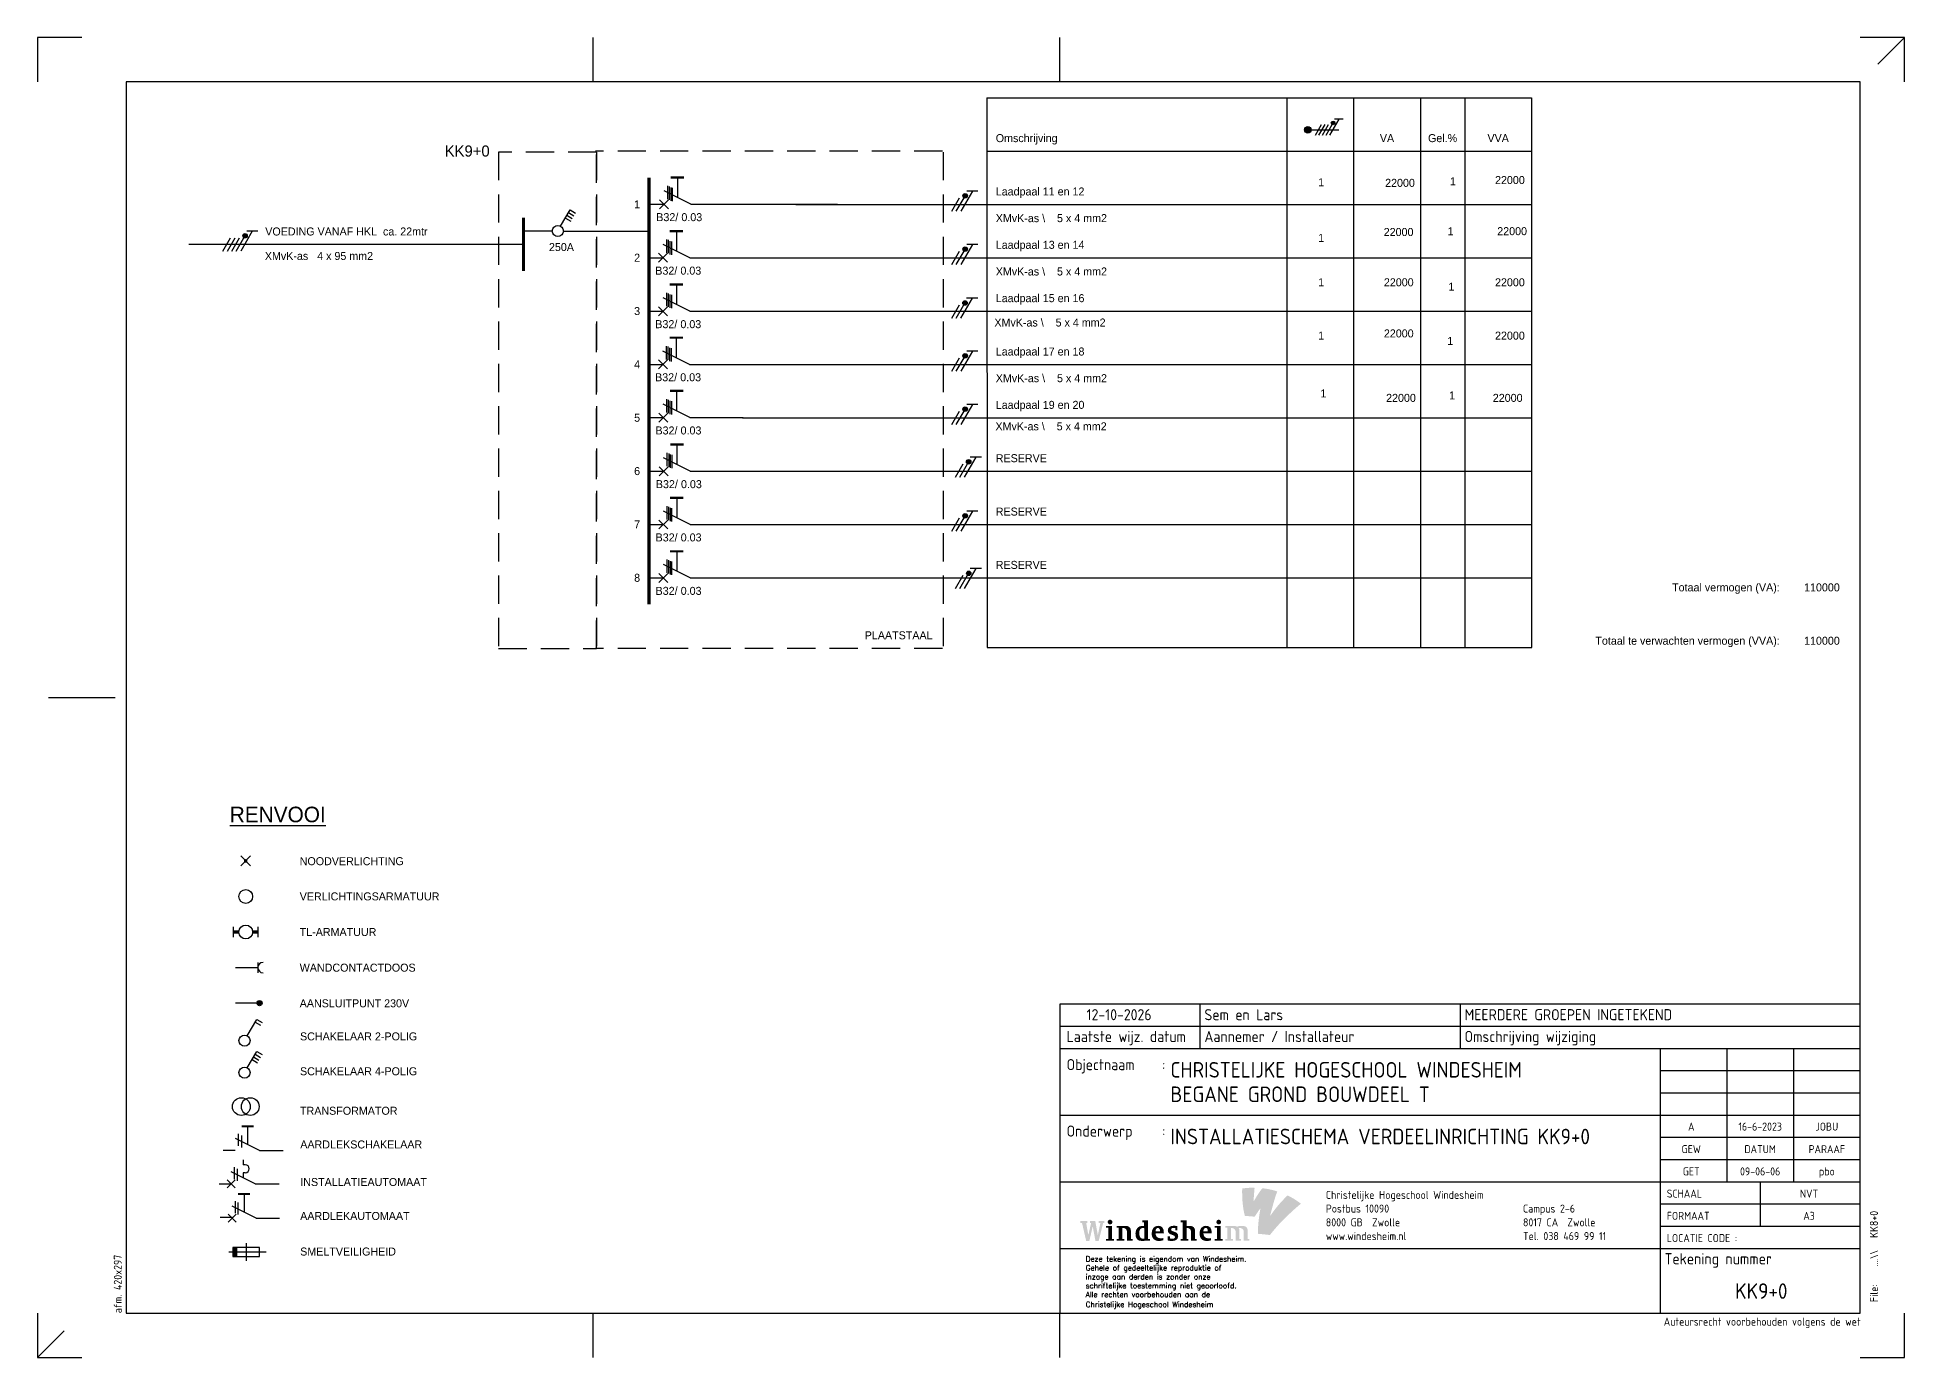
# Model space of a CAD drawing. Header units: millimetres. Extents: x 0 to 420, y 0 to 297.
import ezdxf
from ezdxf.enums import TextEntityAlignment as Align

# ---------------------------------------------------------------- set-up
doc = ezdxf.new("R2010")
doc.units = ezdxf.units.MM
doc.linetypes.add('HIDDEN', pattern=[9.525, 6.35, -3.175])
doc.layers.get('0').update_dxf_attribs({"linetype": 'CONTINUOUS'})
for name, color, linetype in [('00att018', 1, 'CONTINUOUS'), ('00att025', 2, 'CONTINUOUS'), ('00att035', 3, 'CONTINUOUS'), ('00att050', 4, 'CONTINUOUS'), ('00kad018', 1, 'CONTINUOUS'), ('00kad025', 2, 'CONTINUOUS'), ('00kad070', 5, 'CONTINUOUS'), ('BL$2----_KADER', 7, 'CONTINUOUS'), ('BL$4----_LOGO', 7, 'CONTINUOUS'), ('BL$4----_STEMPEL', 7, 'CONTINUOUS'), ('EL$1----', 3, 'CONTINUOUS'), ('EL$1----__KK0+5', 3, 'CONTINUOUS'), ('EL$1----_HKL', 3, 'CONTINUOUS'), ('EL$1----_KK2+3', 3, 'CONTINUOUS'), ('EL$1----_LK3+0', 3, 'CONTINUOUS'), ('LAAG_1', 160, 'CONTINUOUS')]:
    doc.layers.add(name, color=color, linetype=linetype)
doc.styles.add('BURO-018', font='BUROFONT', dxfattribs={"height": 1.8})
doc.styles.add('BURO-035', font='BUROFONT.shx', dxfattribs={"height": 3.5})
doc.styles.add('EDU', font='ROMANS.SHX', dxfattribs={"height": 2.5})
doc.styles.add('ISO', font='isocp.shx')

# ---------------------------------------------------------------- blocks, each defined once
blk = doc.blocks.new('a3-windesheim-hor')
at = {"layer": '00kad018', "color": 1}
for p, q in [((0, 297), (0, 287)), ((10, 297), (0, 297)), ((125, 287), (125, 297)), ((230, 287), (230, 297)), ((420, 297), (410, 297)), ((420, 297), (414, 291)), ((420, 287), (420, 297)), ((2.5, 148.5), (17.5, 148.5)), ((0, 10), (0, 0)), ((125, 0), (125, 10)), ((230, 0), (230, 10)), ((420, 0), (420, 10)), ((0, 0), (6, 6)), ((0, 0), (10, 0)), ((410, 0), (420, 0))]:
    blk.add_line(p, q, dxfattribs=at)
at = {"layer": '00kad070', "color": 5}
for p, q in [((20, 287), (20, 10)), ((410, 287), (20, 287)), ((410, 10), (410, 287)), ((20, 10), (410, 10))]:
    blk.add_line(p, q, dxfattribs=at)
at = {"layer": '00att018', "color": 1, "style": 'ISO'}
blk.add_text('afm. 420x297', height=1.8, rotation=90, dxfattribs=at).set_placement((19, 10))
blk.add_text('Auteursrecht voorbehouden volgens de wet', height=1.8, dxfattribs=at).set_placement((410.08, 7.2), align=Align.RIGHT)
blk = doc.blocks.new('AI9-BLK4')
at = {"layer": 'LAAG_1'}
h = blk.add_hatch(color=40, dxfattribs=at)
edge = h.paths.add_edge_path()
edge.add_spline(control_points=[(7.13, 7.18), (4.76, 4.71), (2.6, 2.64), (-0.67, -2.09), (0, 0.48), (1.33, 5.88), (2.58, 8.98), (0.66, 9.66), (-2.22, 10.26), (-4.13, 10.42), (-5.47, 8.84), (-7.52, 5.49), (-8.07, 4.43), (-8, 6.89), (-7.74, 9.27), (-7.64, 10.61), (-9.57, 10.7), (-11, 10.61), (-13.21, 10.31), (-13.29, 6), (-13.05, 2.03), (-12.01, -2), (-10.76, -2.09), (-7.6, -2.36), (-7.6, -2.36), (-7.12, -1.66), (-6.13, -0.03), (-4.98, 1.41), (-5.44, -0.9), (-5.87, -4.06), (-6.06, -7.16), (-6.12, -8.14), (-6.15, -9.12), (-6.16, -10.06), (-4.67, -10.18), (-0.96, -10.58), (-0.72, -10.61), (-0.72, -10.61), (-0.71, -10.6), (-0.71, -10.6), (-0.7, -10.59), (-0.7, -10.58), (-0.69, -10.58), (0.69, -8.77), (2.26, -6.96), (3.63, -5.5), (4.7, -4.37), (5.74, -3.33), (6.72, -2.37), (9.27, 0.11), (11.5, 2.08), (13.21, 3.49), (11.03, 5.13), (9.48, 6.13), (7.13, 7.18)], knot_values=[0, 0, 0, 0, 1, 1, 1, 2, 2, 2, 3, 3, 3, 4, 4, 4, 5, 5, 5, 6, 6, 6, 7, 7, 7, 8, 8, 8, 9, 9, 9, 10, 10, 10, 11, 11, 11, 12, 12, 12, 13, 13, 13, 14, 14, 14, 15, 15, 15, 16, 16, 16, 17, 17, 17, 18, 18, 18, 18], degree=3, periodic=0)
h = blk.add_hatch(color=154, dxfattribs=at)
edge = h.paths.add_edge_path()
edge.add_spline(control_points=[(-0.71, -10.6), (-0.71, -10.6), (-0.71, -10.6), (-0.71, -10.6), (-0.74, -10.63), (-0.72, -10.62), (-0.71, -10.6)], knot_values=[0, 0, 0, 0, 1, 1, 1, 2, 2, 2, 2], degree=3, periodic=0)
h = blk.add_hatch(color=154, dxfattribs=at)
edge = h.paths.add_edge_path()
edge.add_spline(control_points=[(-0.71, -10.6), (-0.71, -10.6), (-0.7, -10.6), (-0.7, -10.6), (-0.67, -10.57), (-0.69, -10.59), (-0.71, -10.6)], knot_values=[0, 0, 0, 0, 1, 1, 1, 2, 2, 2, 2], degree=3, periodic=0)
blk = doc.blocks.new('AI9-BLK3')
at = {"layer": 'LAAG_1'}
h = blk.add_hatch(color=154, dxfattribs=at)
edge = h.paths.add_edge_path()
edge.add_spline(control_points=[(-27.78, 3.24), (-27.78, 3.24), (-29.75, -4.72), (-29.75, -4.72), (-29.75, -4.72), (-31.22, -4.72), (-31.22, -4.72), (-31.22, -4.72), (-32.46, 1.79), (-32.46, 1.79), (-32.46, 1.79), (-33.95, -4.72), (-33.95, -4.72), (-33.95, -4.72), (-35.41, -4.72), (-35.41, -4.72), (-35.41, -4.72), (-37.24, 3.24), (-37.24, 3.24), (-37.24, 3.24), (-38.03, 3.24), (-38.03, 3.24), (-38.03, 3.24), (-38.03, 4.16), (-38.03, 4.16), (-38.03, 4.16), (-34.81, 4.16), (-34.81, 4.16), (-34.81, 4.16), (-34.81, 3.24), (-34.81, 3.24), (-34.81, 3.24), (-35.38, 3.24), (-35.38, 3.24), (-35.38, 3.24), (-34.43, -2.11), (-34.43, -2.11), (-34.43, -2.11), (-33.18, 3.26), (-33.18, 3.26), (-33.18, 3.26), (-33.73, 3.26), (-33.73, 3.26), (-33.73, 3.26), (-33.73, 4.16), (-33.73, 4.16), (-33.73, 4.16), (-31.32, 4.16), (-31.32, 4.16), (-31.32, 4.16), (-30.15, -2.11), (-30.15, -2.11), (-30.15, -2.11), (-29.03, 3.24), (-29.03, 3.24), (-29.03, 3.24), (-29.84, 3.24), (-29.84, 3.24), (-29.84, 3.24), (-29.84, 4.16), (-29.84, 4.16), (-29.84, 4.16), (-27.18, 4.16), (-27.18, 4.16), (-27.18, 4.16), (-27.18, 3.24), (-27.18, 3.24), (-27.18, 3.24), (-27.78, 3.24), (-27.78, 3.24)], knot_values=[0, 0, 0, 0, 1, 1, 1, 2, 2, 2, 3, 3, 3, 4, 4, 4, 5, 5, 5, 6, 6, 6, 7, 7, 7, 8, 8, 8, 9, 9, 9, 10, 10, 10, 11, 11, 11, 12, 12, 12, 13, 13, 13, 14, 14, 14, 15, 15, 15, 16, 16, 16, 17, 17, 17, 18, 18, 18, 19, 19, 19, 20, 20, 20, 21, 21, 21, 22, 22, 22, 23, 23, 23, 23], degree=3, periodic=0)
h = blk.add_hatch(color=154, dxfattribs=at)
edge = h.paths.add_edge_path()
edge.add_spline(control_points=[(-26.42, -4.7), (-26.42, -4.7), (-26.42, -3.87), (-26.42, -3.87), (-26.42, -3.87), (-25.47, -3.87), (-25.47, -3.87), (-25.47, -3.87), (-25.47, 1.17), (-25.47, 1.17), (-25.47, 1.17), (-26.42, 1.17), (-26.42, 1.17), (-26.42, 1.17), (-26.42, 1.99), (-26.42, 1.99), (-26.42, 1.99), (-23.75, 1.99), (-23.75, 1.99), (-23.75, 1.99), (-23.75, -3.87), (-23.75, -3.87), (-23.75, -3.87), (-22.88, -3.87), (-22.88, -3.87), (-22.88, -3.87), (-22.88, -4.7), (-22.88, -4.7), (-22.88, -4.7), (-26.42, -4.7), (-26.42, -4.7)], knot_values=[0, 0, 0, 0, 1, 1, 1, 2, 2, 2, 3, 3, 3, 4, 4, 4, 5, 5, 5, 6, 6, 6, 7, 7, 7, 8, 8, 8, 9, 9, 9, 10, 10, 10, 10], degree=3, periodic=0)
edge = h.paths.add_edge_path()
edge.add_spline(control_points=[(-24.66, 2.67), (-25.25, 2.67), (-25.71, 3.15), (-25.71, 3.74), (-25.71, 4.33), (-25.25, 4.79), (-24.66, 4.79), (-24.07, 4.79), (-23.58, 4.33), (-23.58, 3.74), (-23.58, 3.15), (-24.07, 2.67), (-24.66, 2.67)], knot_values=[0, 0, 0, 0, 1, 1, 1, 2, 2, 2, 3, 3, 3, 4, 4, 4, 4], degree=3, periodic=0)
h = blk.add_hatch(color=154, dxfattribs=at)
edge = h.paths.add_edge_path()
edge.add_spline(control_points=[(-17.02, -4.7), (-17.02, -4.7), (-17.02, -0.94), (-17.02, -0.94), (-17.02, -0.3), (-17.19, 0.21), (-17.5, 0.52), (-17.87, 0.9), (-18.34, 1.07), (-18.89, 1.07), (-18.95, 1.07), (-19.03, 1.07), (-19.09, 1.06), (-19.09, 1.06), (-19.09, -3.87), (-19.09, -3.87), (-19.09, -3.87), (-18.24, -3.87), (-18.24, -3.87), (-18.24, -3.87), (-18.24, -4.7), (-18.24, -4.7), (-18.24, -4.7), (-21.72, -4.7), (-21.72, -4.7), (-21.72, -4.7), (-21.72, -3.87), (-21.72, -3.87), (-21.72, -3.87), (-20.8, -3.87), (-20.8, -3.87), (-20.8, -3.87), (-20.8, 1.17), (-20.8, 1.17), (-20.8, 1.17), (-21.72, 1.17), (-21.72, 1.17), (-21.72, 1.17), (-21.72, 1.99), (-21.72, 1.99), (-21.72, 1.99), (-19.44, 1.99), (-19.44, 1.99), (-19.15, 1.99), (-18.89, 2.03), (-18.56, 2.03), (-16.96, 2.03), (-16.32, 1.86), (-15.88, 1.41), (-15.46, 1), (-15.3, 0.57), (-15.3, -0.15), (-15.3, -0.15), (-15.3, -3.87), (-15.3, -3.87), (-15.3, -3.87), (-14.5, -3.87), (-14.5, -3.87), (-14.5, -3.87), (-14.5, -4.7), (-14.5, -4.7), (-14.5, -4.7), (-17.02, -4.7), (-17.02, -4.7)], knot_values=[0, 0, 0, 0, 1, 1, 1, 2, 2, 2, 3, 3, 3, 4, 4, 4, 5, 5, 5, 6, 6, 6, 7, 7, 7, 8, 8, 8, 9, 9, 9, 10, 10, 10, 11, 11, 11, 12, 12, 12, 13, 13, 13, 14, 14, 14, 15, 15, 15, 16, 16, 16, 17, 17, 17, 18, 18, 18, 19, 19, 19, 20, 20, 20, 21, 21, 21, 21], degree=3, periodic=0)
h = blk.add_hatch(color=154, dxfattribs=at)
edge = h.paths.add_edge_path(flags=16)
edge.add_spline(control_points=[(-6.76, -4.7), (-6.76, -4.7), (-6.76, -3.87), (-6.76, -3.87), (-6.76, -3.87), (-7.62, -3.87), (-7.62, -3.87), (-7.62, -3.87), (-7.62, 4.46), (-7.62, 4.46), (-7.62, 4.46), (-10.2, 4.46), (-10.2, 4.46), (-10.2, 4.46), (-10.2, 3.64), (-10.2, 3.64), (-10.2, 3.64), (-9.32, 3.64), (-9.32, 3.64), (-9.32, 3.64), (-9.32, 1.95), (-9.32, 1.95), (-9.59, 2), (-9.79, 2.04), (-10.19, 2.04), (-11.95, 2.04), (-13.23, 0.68), (-13.23, -1.45), (-13.23, -3.83), (-12.29, -4.77), (-10.28, -4.77), (-9.86, -4.77), (-9.32, -4.7), (-9.12, -4.7), (-9.12, -4.7), (-6.76, -4.7), (-6.76, -4.7)], knot_values=[0, 0, 0, 0, 1, 1, 1, 2, 2, 2, 3, 3, 3, 4, 4, 4, 5, 5, 5, 6, 6, 6, 7, 7, 7, 8, 8, 8, 9, 9, 9, 10, 10, 10, 11, 11, 11, 12, 12, 12, 12], degree=3, periodic=0)
edge = h.paths.add_edge_path()
edge.add_spline(control_points=[(-9.28, -3.73), (-9.49, -3.76), (-9.62, -3.78), (-9.79, -3.78), (-10.77, -3.78), (-11.52, -3.12), (-11.52, -1.21), (-11.52, 0.4), (-10.88, 1.06), (-10, 1.06), (-9.71, 1.06), (-9.48, 1.02), (-9.28, 0.97), (-9.28, 0.97), (-9.28, -3.73), (-9.28, -3.73)], knot_values=[0, 0, 0, 0, 1, 1, 1, 2, 2, 2, 3, 3, 3, 4, 4, 4, 5, 5, 5, 5], degree=3, periodic=0)
h = blk.add_hatch(color=154, dxfattribs=at)
edge = h.paths.add_edge_path(flags=16)
edge.add_spline(control_points=[(-0.43, -1.4), (-0.43, 1.03), (-1.16, 2.05), (-3.05, 2.05), (-4.8, 2.05), (-5.93, 0.7), (-5.93, -1.35), (-5.93, -3.59), (-4.75, -4.76), (-2.66, -4.76), (-1.92, -4.76), (-1.25, -4.65), (-0.71, -4.43), (-0.71, -4.43), (-0.71, -3.47), (-0.71, -3.47), (-1.15, -3.57), (-1.59, -3.59), (-2.01, -3.59), (-3.43, -3.59), (-4.18, -2.54), (-4.18, -1.4), (-4.18, -1.4), (-0.43, -1.4), (-0.43, -1.4)], knot_values=[0, 0, 0, 0, 1, 1, 1, 2, 2, 2, 3, 3, 3, 4, 4, 4, 5, 5, 5, 6, 6, 6, 7, 7, 7, 8, 8, 8, 8], degree=3, periodic=0)
edge = h.paths.add_edge_path()
edge.add_spline(control_points=[(-2.19, -0.48), (-2.19, -0.48), (-4.21, -0.48), (-4.21, -0.48), (-4.21, 0.48), (-3.76, 1.08), (-3.17, 1.08), (-2.58, 1.08), (-2.19, 0.63), (-2.19, -0.48)], knot_values=[0, 0, 0, 0, 1, 1, 1, 2, 2, 2, 3, 3, 3, 3], degree=3, periodic=0)
h = blk.add_hatch(color=154, dxfattribs=at)
edge = h.paths.add_edge_path()
edge.add_spline(control_points=[(3.18, -4.79), (2.42, -4.79), (1.53, -4.63), (1.31, -4.55), (1.31, -4.55), (1.31, -2.67), (1.31, -2.67), (1.31, -2.67), (2.34, -2.67), (2.34, -2.67), (2.34, -2.67), (2.34, -3.62), (2.34, -3.62), (2.58, -3.7), (2.94, -3.79), (3.32, -3.79), (4.14, -3.79), (4.53, -3.52), (4.53, -3.03), (4.53, -2.53), (4.09, -2.3), (3.53, -2.1), (3.53, -2.1), (2.71, -1.81), (2.71, -1.81), (1.84, -1.5), (1.32, -0.99), (1.32, 0.08), (1.32, 1.19), (2.31, 2.08), (3.93, 2.08), (4.57, 2.08), (5.29, 2), (5.66, 1.88), (5.66, 1.88), (5.66, 0.04), (5.66, 0.04), (5.66, 0.04), (4.69, 0.04), (4.69, 0.04), (4.69, 0.04), (4.69, 1), (4.69, 1), (4.43, 1.07), (4.17, 1.11), (3.89, 1.11), (3.16, 1.11), (2.8, 0.83), (2.8, 0.37), (2.8, -0.04), (3.05, -0.24), (3.64, -0.43), (3.64, -0.43), (4.44, -0.7), (4.44, -0.7), (5.37, -1.01), (6, -1.57), (6, -2.6), (6, -4), (4.84, -4.79), (3.18, -4.79)], knot_values=[0, 0, 0, 0, 1, 1, 1, 2, 2, 2, 3, 3, 3, 4, 4, 4, 5, 5, 5, 6, 6, 6, 7, 7, 7, 8, 8, 8, 9, 9, 9, 10, 10, 10, 11, 11, 11, 12, 12, 12, 13, 13, 13, 14, 14, 14, 15, 15, 15, 16, 16, 16, 17, 17, 17, 18, 18, 18, 19, 19, 19, 20, 20, 20, 20], degree=3, periodic=0)
h = blk.add_hatch(color=154, dxfattribs=at)
edge = h.paths.add_edge_path()
edge.add_spline(control_points=[(11.81, -4.7), (11.81, -4.7), (11.81, -1.02), (11.81, -1.02), (11.81, -0.32), (11.67, 0.19), (11.34, 0.52), (10.95, 0.91), (10.48, 1.07), (9.97, 1.07), (9.88, 1.07), (9.79, 1.06), (9.75, 1.06), (9.75, 1.06), (9.75, -3.87), (9.75, -3.87), (9.75, -3.87), (10.59, -3.87), (10.59, -3.87), (10.59, -3.87), (10.59, -4.7), (10.59, -4.7), (10.59, -4.7), (7.11, -4.7), (7.11, -4.7), (7.11, -4.7), (7.11, -3.87), (7.11, -3.87), (7.11, -3.87), (8.03, -3.87), (8.03, -3.87), (8.03, -3.87), (8.03, 3.64), (8.03, 3.64), (8.03, 3.64), (7.16, 3.64), (7.16, 3.64), (7.16, 3.64), (7.16, 4.46), (7.16, 4.46), (7.16, 4.46), (9.75, 4.46), (9.75, 4.46), (9.75, 4.46), (9.75, 1.99), (9.75, 1.99), (9.93, 2), (10.23, 2.03), (10.54, 2.03), (11.88, 2.03), (12.52, 1.84), (12.96, 1.4), (13.39, 0.97), (13.53, 0.51), (13.53, -0.15), (13.53, -0.15), (13.53, -3.87), (13.53, -3.87), (13.53, -3.87), (14.34, -3.87), (14.34, -3.87), (14.34, -3.87), (14.34, -4.7), (14.34, -4.7), (14.34, -4.7), (11.81, -4.7), (11.81, -4.7)], knot_values=[0, 0, 0, 0, 1, 1, 1, 2, 2, 2, 3, 3, 3, 4, 4, 4, 5, 5, 5, 6, 6, 6, 7, 7, 7, 8, 8, 8, 9, 9, 9, 10, 10, 10, 11, 11, 11, 12, 12, 12, 13, 13, 13, 14, 14, 14, 15, 15, 15, 16, 16, 16, 17, 17, 17, 18, 18, 18, 19, 19, 19, 20, 20, 20, 21, 21, 21, 22, 22, 22, 22], degree=3, periodic=0)
h = blk.add_hatch(color=154, dxfattribs=at)
edge = h.paths.add_edge_path(flags=16)
edge.add_spline(control_points=[(21.09, -1.4), (21.09, 1.03), (20.36, 2.05), (18.47, 2.05), (16.72, 2.05), (15.6, 0.7), (15.6, -1.35), (15.6, -3.59), (16.77, -4.76), (18.87, -4.76), (19.6, -4.76), (20.27, -4.65), (20.81, -4.43), (20.81, -4.43), (20.81, -3.47), (20.81, -3.47), (20.37, -3.57), (19.93, -3.59), (19.52, -3.59), (18.09, -3.59), (17.35, -2.54), (17.35, -1.4), (17.35, -1.4), (21.09, -1.4), (21.09, -1.4)], knot_values=[0, 0, 0, 0, 1, 1, 1, 2, 2, 2, 3, 3, 3, 4, 4, 4, 5, 5, 5, 6, 6, 6, 7, 7, 7, 8, 8, 8, 8], degree=3, periodic=0)
edge = h.paths.add_edge_path()
edge.add_spline(control_points=[(19.33, -0.48), (19.33, -0.48), (17.31, -0.48), (17.31, -0.48), (17.31, 0.48), (17.76, 1.08), (18.35, 1.08), (18.94, 1.08), (19.33, 0.63), (19.33, -0.48)], knot_values=[0, 0, 0, 0, 1, 1, 1, 2, 2, 2, 3, 3, 3, 3], degree=3, periodic=0)
h = blk.add_hatch(color=154, dxfattribs=at)
edge = h.paths.add_edge_path()
edge.add_spline(control_points=[(22.47, -4.7), (22.47, -4.7), (22.47, -3.87), (22.47, -3.87), (22.47, -3.87), (23.42, -3.87), (23.42, -3.87), (23.42, -3.87), (23.42, 1.17), (23.42, 1.17), (23.42, 1.17), (22.47, 1.17), (22.47, 1.17), (22.47, 1.17), (22.47, 1.99), (22.47, 1.99), (22.47, 1.99), (25.13, 1.99), (25.13, 1.99), (25.13, 1.99), (25.13, -3.87), (25.13, -3.87), (25.13, -3.87), (26, -3.87), (26, -3.87), (26, -3.87), (26, -4.7), (26, -4.7), (26, -4.7), (22.47, -4.7), (22.47, -4.7)], knot_values=[0, 0, 0, 0, 1, 1, 1, 2, 2, 2, 3, 3, 3, 4, 4, 4, 5, 5, 5, 6, 6, 6, 7, 7, 7, 8, 8, 8, 9, 9, 9, 10, 10, 10, 10], degree=3, periodic=0)
edge = h.paths.add_edge_path()
edge.add_spline(control_points=[(24.23, 2.67), (23.64, 2.67), (23.18, 3.15), (23.18, 3.74), (23.18, 4.33), (23.64, 4.79), (24.23, 4.79), (24.82, 4.79), (25.31, 4.33), (25.31, 3.74), (25.31, 3.15), (24.82, 2.67), (24.23, 2.67)], knot_values=[0, 0, 0, 0, 1, 1, 1, 2, 2, 2, 3, 3, 3, 4, 4, 4, 4], degree=3, periodic=0)
h = blk.add_hatch(color=154, dxfattribs=at)
edge = h.paths.add_edge_path()
edge.add_spline(control_points=[(35.52, -4.7), (35.52, -4.7), (35.52, -0.89), (35.52, -0.89), (35.52, -0.3), (35.34, 0.21), (35.04, 0.52), (34.66, 0.9), (34.24, 1.07), (33.55, 1.07), (33.41, 1.07), (33.28, 1.05), (33.17, 1.03), (33.4, 0.83), (33.52, 0.35), (33.52, -0.07), (33.52, -0.07), (33.52, -3.87), (33.52, -3.87), (33.52, -3.87), (34.3, -3.87), (34.3, -3.87), (34.3, -3.87), (34.3, -4.7), (34.3, -4.7), (34.3, -4.7), (31.82, -4.7), (31.82, -4.7), (31.82, -4.7), (31.82, -0.89), (31.82, -0.89), (31.82, -0.18), (31.64, 0.24), (31.34, 0.53), (30.95, 0.92), (30.5, 1.07), (30.01, 1.07), (29.96, 1.07), (29.9, 1.06), (29.8, 1.06), (29.8, 1.06), (29.8, -3.87), (29.8, -3.87), (29.8, -3.87), (30.64, -3.87), (30.64, -3.87), (30.64, -3.87), (30.64, -4.7), (30.64, -4.7), (30.64, -4.7), (27.17, -4.7), (27.17, -4.7), (27.17, -4.7), (27.17, -3.87), (27.17, -3.87), (27.17, -3.87), (28.09, -3.87), (28.09, -3.87), (28.09, -3.87), (28.09, 1.17), (28.09, 1.17), (28.09, 1.17), (27.17, 1.17), (27.17, 1.17), (27.17, 1.17), (27.17, 1.99), (27.17, 1.99), (27.17, 1.99), (29.58, 1.99), (29.58, 1.99), (29.86, 1.99), (30.2, 2.03), (30.42, 2.03), (31.35, 2.03), (31.94, 1.93), (32.49, 1.67), (32.96, 1.86), (33.67, 2.01), (34.45, 2.01), (35.63, 2.01), (36.25, 1.82), (36.67, 1.4), (37.08, 0.99), (37.23, 0.53), (37.23, -0.08), (37.23, -0.08), (37.23, -3.87), (37.23, -3.87), (37.23, -3.87), (38.03, -3.87), (38.03, -3.87), (38.03, -3.87), (38.03, -4.7), (38.03, -4.7), (38.03, -4.7), (35.52, -4.7), (35.52, -4.7)], knot_values=[0, 0, 0, 0, 1, 1, 1, 2, 2, 2, 3, 3, 3, 4, 4, 4, 5, 5, 5, 6, 6, 6, 7, 7, 7, 8, 8, 8, 9, 9, 9, 10, 10, 10, 11, 11, 11, 12, 12, 12, 13, 13, 13, 14, 14, 14, 15, 15, 15, 16, 16, 16, 17, 17, 17, 18, 18, 18, 19, 19, 19, 20, 20, 20, 21, 21, 21, 22, 22, 22, 23, 23, 23, 24, 24, 24, 25, 25, 25, 26, 26, 26, 27, 27, 27, 28, 28, 28, 29, 29, 29, 30, 30, 30, 31, 31, 31, 32, 32, 32, 32], degree=3, periodic=0)
blk = doc.blocks.new('AI9-BLK2')
at = {"layer": 'LAAG_1', "color": 7}
for name, p in [('AI9-BLK4', (36.4, 1.35)), ('AI9-BLK3', (-11.59, -7.17))]:
    blk.add_blockref(name, p, dxfattribs=at)
blk = doc.blocks.new('CHW_ONDERHOEK')
at = {"layer": '00kad025', "color": 2}
for p, q in [((-190, 79.5), (-190, 69.5)), ((-10, 79.5), (-190, 79.5)), ((-158.5, 79.5), (-158.5, 69.5)), ((-100, 79.5), (-100, 69.5)), ((-10, 74.5), (-190, 74.5)), ((-40, 69.5), (-40, 39.5)), ((-25, 69.5), (-25, 39.5)), ((-10, 64.5), (-55, 64.5)), ((-10, 59.5), (-55, 59.5)), ((-10, 54.5), (-55, 54.5)), ((-10, 49.5), (-55, 49.5)), ((-32.5, 39.5), (-32.5, 34.5)), ((-32.5, 34.5), (-32.5, 29.5))]:
    blk.add_line(p, q, dxfattribs=at)
at = {"layer": '00kad070', "color": 5}
for p, q in [((-10, 69.5), (-190, 69.5)), ((-190, 69.5), (-190, 10)), ((-55, 69.5), (-55, 10)), ((-55, 54.5), (-190, 54.5)), ((-10, 44.5), (-55, 44.5)), ((-10, 39.5), (-190, 39.5)), ((-10, 34.5), (-55, 34.5)), ((-10, 29.5), (-55, 29.5)), ((-55, 24.5), (-190, 24.5)), ((-10, 24.5), (-55, 24.5))]:
    blk.add_line(p, q, dxfattribs=at)
at = {"layer": 'LAAG_1', "color": 7, "xscale": 0.5, "yscale": 0.5, "zscale": 0.5}
blk.add_blockref('AI9-BLK2', (-160.6, 32.22), dxfattribs=at)
at = {"layer": '00att018', "color": 1, "style": 'ISO'}
for s, p in [('GEW', (-48, 46)), ('DATUM', (-32.5, 46)), ('PARAAF', (-17.5, 46)), ('GET', (-48, 41))]:
    blk.add_text(s, height=1.8, dxfattribs=at).set_placement(p, align=Align.CENTER)
for s, p in [('SCHAAL', (-53.5, 36)), ('FORMAAT', (-53.5, 31))]:
    blk.add_text(s, height=1.8, dxfattribs=at).set_placement(p)
at = {"layer": '00att018', "color": 1, "linetype": 'Continuous', "style": 'EDU'}
for s, p in [('Deze tekening is eigendom van Windesheim.', (-184.2, 21.6)), ('Gehele of gedeeltelijke reproduktie of', (-184.2, 19.6)), ('inzage aan derden is zonder onze', (-184.2, 17.6)), ('schriftelijke toestemming niet geoorloofd.', (-184.2, 15.6)), ('Alle rechten voorbehouden aan de', (-184.2, 13.6)), ('Christelijke Hogeschool Windesheim', (-184.2, 11.38))]:
    blk.add_text(s, height=1.2, dxfattribs=at).set_placement(p)
at = {"layer": '00att018', "color": 1, "style": 'ISO', "width": 0.9}
blk.add_text('....\\\\', height=1.8, rotation=90, dxfattribs=at).set_placement((-6, 20.5))
at = {"layer": '00att018', "color": 1, "style": 'ISO'}
blk.add_text('File:', height=1.8, rotation=90, dxfattribs=at).set_placement((-6, 12.5))
for tag, p in [('WZ_CODED', (-48, 66.07)), ('WZ_DATUMD', (-32.5, 66.07)), ('WZ_WZGOEDD', (-17.5, 66.07)), ('WZ_CODEC', (-48, 61.07)), ('WZ_DATUMC', (-32.5, 61.07)), ('WZ_WZGOEDC', (-17.5, 61.07)), ('WZ_CODEB', (-48, 56.07)), ('WZ_DATUMB', (-32.5, 56.07)), ('WZ_WZGOEDB', (-17.5, 56.07)), ('WZ_CODEA', (-48, 51.07)), ('WZ_DATUMA', (-32.5, 51.07)), ('WZ_WZGOEDA', (-17.5, 51.07)), ('TKDATCREAT', (-32.5, 41)), ('TKINIT', (-17.5, 41)), ('TKSCHAAL', (-21.5, 36)), ('TKFORMAAT', (-21.5, 31))]:
    blk.add_attdef(tag, text='', height=1.8, dxfattribs=at).set_placement(p, align=Align.CENTER)
blk.add_attdef('DWGNAME', (-6, 26.93), '', height=1.8, rotation=90, dxfattribs=at)
at = {"layer": '00att025', "color": 2, "style": 'ISO'}
for s, p in [('Objectnaam', (-188.5, 64.67)), ('Onderwerp', (-188.5, 49.72)), ('Tekening nummer', (-54, 21))]:
    blk.add_text(s, height=2.5, dxfattribs=at).set_placement(p)
at = {"layer": '00att025', "style": 'ISO'}
for p in [(-167.02, 64.67), (-167.02, 49.78)]:
    blk.add_text(':', height=2.5, dxfattribs=at).set_placement(p)
at = {"layer": '00att025', "color": 1, "style": 'ISO'}
blk.add_text('LOCATIE CODE :', height=1.8, dxfattribs=at).set_placement((-53.5, 26))
at = {"layer": '00att025', "color": 2, "style": 'ISO'}
for tag, p in [('WZ_DATUM', (-184, 75.9)), ('WZ_AANNEMER_INSTALATEUR', (-157.5, 75.9)), ('WZ_OMSCHR', (-99, 75.9))]:
    blk.add_attdef(tag, p, '', height=2.5, dxfattribs=at)
at = {"layer": '00att025', "color": 3, "style": 'ISO'}
blk.add_attdef('TKVRIJ2', text='', height=2.5, dxfattribs=at).set_placement((-24, 25.62), align=Align.CENTER)
at = {"layer": '00att035', "color": 3, "style": 'ISO'}
for s, p in [('Laatste wijz. datum', (-188.5, 71)), ('Aannemer / Installateur', (-157.5, 71)), ('Omschrijving wijziging', (-99, 71))]:
    blk.add_text(s, height=2.5, dxfattribs=at).set_placement(p)
for tag, p in [('PROMSCHR', (-165.14, 63)), ('TK1OMSCHR', (-165.14, 57.5)), ('TK2OMSCHR', (-165.14, 48)), ('TKVRIJ1', (-165.14, 42.5))]:
    blk.add_attdef(tag, p, '', height=3.5, dxfattribs=at)
at = {"layer": '00att050', "color": 4, "style": 'ISO'}
blk.add_attdef('TKFASE', text='', height=5, dxfattribs=at).set_placement((-14.5, 82), align=Align.RIGHT)
blk.add_attdef('TKTEKNR', text='', height=3.5, dxfattribs=at).set_placement((-32.25, 13.23), align=Align.CENTER)
at = {"layer": 'BL$4----_LOGO', "color": 1, "style": 'ISO'}
for s, p in [('Christelijke Hogeschool Windesheim', (-130.19, 35.71)), ('Postbus 10090', (-130.19, 32.63)), ('Campus 2-6', (-85.85, 32.63)), ('8000 GB  Zwolle', (-130.19, 29.54)), ('8017 CA  Zwolle', (-85.85, 29.54)), ('www.windesheim.nl', (-130.19, 26.45)), ('Tel. 038 469 99 11', (-85.85, 26.45))]:
    blk.add_text(s, height=1.8, dxfattribs=at).set_placement(p)
blk = doc.blocks.new('RENV_DION')
at = {"layer": 'EL$1----', "linetype": 'Continuous'}
for p, q in [((485.12, 256.64), (487.32, 254.44)), ((487.32, 256.64), (485.12, 254.44)), ((483.5, 238.37), (483.5, 240.7)), ((488.94, 240.7), (488.94, 238.37)), ((483.89, 231.54), (488.94, 231.54)), ((488.94, 232.7), (488.94, 230.37)), ((489.33, 223.54), (483.89, 223.54)), ((486.57, 208.98), (488.69, 212.65)), ((487.64, 210.83), (488.85, 210.13)), ((487.99, 211.43), (489.2, 210.73)), ((488.34, 212.04), (489.55, 211.34)), ((488.69, 212.65), (489.9, 211.95)), ((484.62, 191.43), (484.62, 194.13)), ((485.3, 193.8), (485.3, 191.1)), ((486.65, 195.82), (486.65, 191.77)), ((489.35, 190.42), (483.95, 193.12)), ((488.36, 182.91), (482.96, 185.61)), ((483.63, 186.63), (483.63, 183.93)), ((484.31, 186.29), (484.31, 183.59)), ((485.66, 188.31), (485.66, 187.19)), ((486.11, 187.19), (485.66, 187.19)), ((486.11, 185.39), (485.66, 185.39)), ((485.66, 185.39), (485.66, 184.26)), ((480.26, 182.91), (482.96, 182.91)), ((482.06, 183.81), (483.86, 182.01)), ((483.86, 183.81), (482.06, 182.01)), ((488.36, 182.91), (493.76, 182.91)), ((488.54, 175.18), (483.14, 177.88)), ((485.84, 180.58), (485.84, 176.53)), ((484.04, 176.08), (482.24, 174.28)), ((482.24, 176.08), (484.04, 174.28)), ((489.31, 168.57), (483.31, 168.57)), ((483.31, 168.57), (483.31, 166.57)), ((486.31, 169.57), (486.31, 165.57)), ((489.31, 166.57), (489.31, 168.57)), ((482.39, 167.57), (490.81, 167.57)), ((483.31, 166.57), (489.31, 166.57))]:
    blk.add_line(p, q, dxfattribs=at)
at = {"layer": 'EL$1----', "color": 3, "linetype": 'Continuous'}
for p, q in [((486.57, 216.18), (488.69, 219.85)), ((488.34, 219.25), (489.55, 218.55)), ((488.69, 219.85), (489.9, 219.15))]:
    blk.add_line(p, q, dxfattribs=at)
at = {"layer": 'EL$1----'}
for p, q in [((483.86, 190.42), (481.16, 190.42)), ((489.35, 190.42), (494.66, 190.42)), ((483.9, 176.31), (483.9, 179.01)), ((484.49, 175.97), (484.49, 178.67)), ((483.14, 175.29), (480.44, 175.29)), ((488.54, 175.18), (493.85, 175.18))]:
    blk.add_line(p, q, dxfattribs=at)
at = {"layer": 'EL$1----', "linetype": 'Continuous'}
for points, const_width in [([(486.41, 255.54, 1), (486.02, 255.54, 1)], 0.389), ([(489.33, 223.83, 1), (489.33, 223.24, 1)], 0.583)]:
    blk.add_lwpolyline(points, format="xyb", close=True, dxfattribs=dict(at, const_width=const_width))
for points, const_width in [([(484.66, 239.54), (483.5, 239.54)], 0.778), ([(487.77, 239.54), (488.94, 239.54)], 0.778), ([(485.3, 195.82), (488, 195.82)], 0.45), ([(484.49, 180.58), (487.19, 180.58)], 0.45)]:
    blk.add_lwpolyline(points, dxfattribs=dict(at, const_width=const_width))
for centre, radius in [((486.22, 247.54), 1.56), ((486.22, 239.54), 1.56), ((489.33, 223.54), 0.583), ((485.95, 207.9), 1.25), ((485.24, 200.27), 2), ((487.24, 200.27), 2)]:
    blk.add_circle(centre, radius, dxfattribs=at)
at = {"layer": 'EL$1----', "color": 3, "linetype": 'Continuous'}
blk.add_circle((485.95, 215.1), 1.25, dxfattribs=at)
at = {"layer": 'EL$1----', "linetype": 'Continuous'}
for centre, radius, start, end in [((490.11, 231.54), 1.17, 90, 270), ((486.11, 186.29), 0.9, 270, 90)]:
    blk.add_arc(centre, radius, start, end, dxfattribs=at)
blk.add_solid([(483.31, 168.57), (484.31, 168.57), (483.31, 166.57), (484.31, 166.57)], dxfattribs=at)
at = {"layer": 'EL$1----', "color": 3, "style": 'BURO-035'}
blk.add_text('%%URENVOOI', height=3.5, dxfattribs=at).set_placement((482.63, 264.23))
at = {"layer": 'EL$1----', "color": 1, "style": 'BURO-018'}
for s, p in [('NOODVERLICHTING', (498.36, 255.47)), ('VERLICHTINGSARMATUUR', (498.36, 247.55)), ('TL-ARMATUUR', (498.36, 239.54)), ('WANDCONTACTDOOS', (498.36, 231.52)), ('AANSLUITPUNT 230V', (498.36, 223.5)), ('SCHAKELAAR 2-POLIG', (498.43, 216.06)), ('SCHAKELAAR 4-POLIG', (498.43, 208.21)), ('TRANSFORMATOR', (498.43, 199.33)), ('AARDLEKSCHAKELAAR', (498.49, 191.75)), ('INSTALLATIEAUTOMAAT', (498.49, 183.3)), ('AARDLEKAUTOMAAT', (498.47, 175.66)), ('SMELTVEILIGHEID', (498.47, 167.66))]:
    blk.add_text(s, height=1.8, dxfattribs=at).set_placement(p, align=Align.MIDDLE_LEFT)
blk = doc.blocks.new('HL3')
at = {"color": 0, "linetype": 'Continuous'}
for p, q in [((-3, 6.98), (-3, 4.48)), ((-3, 5.73), (1.5, 3.13)), ((1.5, 2.13), (-1.5, 3.87)), ((1.5, 1.13), (-1.5, 2.87)), ((1.5, 0.13), (-1.5, 1.87)), ((1.5, -0.87), (-1.5, 0.87))]:
    blk.add_line(p, q, dxfattribs=at)
at = {"color": 0, "linetype": 'Continuous', "const_width": 0.5}
blk.add_lwpolyline([(-1.68, 4.12, 1), (-2.18, 4.12, 1)], format="xyb", close=True, dxfattribs=at)
at = {"color": 0, "linetype": 'Continuous'}
blk.add_circle((-1.93, 4.12), 0.5, dxfattribs=at)
blk = doc.blocks.new('1114A3A')
at = {"color": 0, "linetype": 'Continuous'}
for p, q in [((0.62, 1.08), (2.74, 4.75)), ((2.74, 4.75), (3.95, 4.05)), ((1.69, 2.93), (2.9, 2.23)), ((2.04, 3.54), (3.25, 2.84)), ((2.39, 4.14), (3.6, 3.44))]:
    blk.add_line(p, q, dxfattribs=at)
blk.add_circle((0, 0), 1.25, dxfattribs=at)
at = {"color": 0, "linetype": 'Continuous', "style": 'BURO-018', "flags": 1}
for tag, p in [('E_ID', (0, 0.08)), ('E_MATCODE', (0, -4.92))]:
    blk.add_attdef(tag, p, '', height=1.8, dxfattribs=at)
at = {"color": 0, "linetype": 'Continuous', "style": 'BURO-018'}
blk.add_attdef('E_IGS', text='', height=1.8, dxfattribs=at).set_placement((3, 0.08), align=Align.MIDDLE_LEFT)
blk = doc.blocks.new('L1')
at = {"color": 0, "linetype": 'Continuous'}
for p, q in [((-3, 73.98), (-3, 71.48)), ((-3, 72.73), (1.5, 70.13)), ((1.5, 69.13), (-1.5, 70.87)), ((1.5, 68.13), (-1.5, 69.87))]:
    blk.add_line(p, q, dxfattribs=at)
at = {"color": 0, "linetype": 'Continuous', "const_width": 0.5}
blk.add_lwpolyline([(-1.68, 71.12, 1), (-2.18, 71.12, 1)], format="xyb", close=True, dxfattribs=at)
at = {"color": 0, "linetype": 'Continuous'}
blk.add_circle((-1.93, 71.12), 0.5, dxfattribs=at)
blk = doc.blocks.new('b1s')
at = {"color": 0, "linetype": 'Continuous'}
blk.add_line((0, 33), (0, 54), dxfattribs=at)
blk = doc.blocks.new('m1s')
at = {"color": 0, "linetype": 'Continuous'}
blk.add_line((0, 54), (0, 66), dxfattribs=at)
blk = doc.blocks.new('B8')
at = {"color": 0, "linetype": 'Continuous'}
for p, q in [((0, 9), (0, 21)), ((0, 9), (-3, 3)), ((-6, 6), (-1.5, 6)), ((-3.75, 4.5), (-0.75, 4.5)), ((-4.12, 3.75), (-1.12, 3.75)), ((-1, 2), (1, 4)), ((-1, 4), (1, 2)), ((0, 0), (0, 3))]:
    blk.add_line(p, q, dxfattribs=at)
at = {"color": 0, "linetype": 'Continuous', "const_width": 0.5}
blk.add_lwpolyline([(-6, 4.5), (-6, 7.5)], dxfattribs=at)
at = {"color": 1, "style": 'BURO-018'}
blk.add_attdef('E_VRIJ1', (-3, 12), '', height=1.8, rotation=90, dxfattribs=at)
at = {"color": 1, "linetype": 'Continuous', "style": 'BURO-018'}
blk.add_attdef('E_IAAN', text='', height=1.8, rotation=90, dxfattribs=at).set_placement((2, 6.9), align=Align.TOP_LEFT)
blk.add_attdef('E_IAA', text='', height=1.8, rotation=90, dxfattribs=at).set_placement((2, 6.2), align=Align.TOP_RIGHT)
blk = doc.blocks.new('COLUMN_POWERTYPE_9')
at = {"color": 0, "linetype": 'Continuous'}
for p, q in [((-4, 0), (3, 0)), ((-2.29, -1.2), (-0.91, 1.2)), ((-1.49, -1.2), (-0.11, 1.2)), ((-0.69, -1.2), (0.69, 1.2)), ((0.11, -1.2), (1.49, 1.2)), ((2.99, 2.4), (0.91, -1.2)), ((3.99, 2.4), (1.99, 2.4))]:
    blk.add_line(p, q, dxfattribs=at)
for points, const_width in [([(-4, -0.38, 1), (-4, 0.38, 1)], 0.75), ([(1.69, 1.35, 1), (1.69, 1.75, 1)], 0.4)]:
    blk.add_lwpolyline(points, format="xyb", close=True, dxfattribs=dict(at, const_width=const_width))
for centre, radius in [((-4, 0), 0.75), ((1.69, 1.55), 0.4)]:
    blk.add_circle(centre, radius, dxfattribs=at)

msp = doc.modelspace()

# ---------------------------------------------------------------- linework, layer by layer
at = {"layer": 'EL$1----', "linetype": 'Continuous'}
for p, q in [((141.71, 263.57), (141.71, 260.57)), ((142.09, 263.45), (142.09, 260.45)), ((142.46, 263.2), (142.46, 260.2)), ((142.81, 263.12), (142.81, 260.12)), ((141.49, 251.55), (141.49, 248.55)), ((141.88, 251.42), (141.88, 248.42)), ((142.24, 251.17), (142.24, 248.17)), ((142.6, 251.1), (142.6, 248.1)), ((141.49, 239.5), (141.49, 236.5)), ((141.88, 239.37), (141.88, 236.37)), ((142.24, 239.13), (142.24, 236.13)), ((142.6, 239.05), (142.6, 236.05)), ((141.45, 227.56), (141.45, 224.56)), ((141.83, 227.44), (141.83, 224.44)), ((142.2, 227.19), (142.2, 224.19)), ((142.55, 227.11), (142.55, 224.11)), ((141.53, 215.59), (141.53, 212.59)), ((141.91, 215.46), (141.91, 212.46)), ((142.28, 215.22), (142.28, 212.22)), ((142.63, 215.14), (142.63, 212.14)), ((141.62, 203.51), (141.62, 200.51)), ((142.01, 203.38), (142.01, 200.38)), ((142.37, 203.14), (142.37, 200.14)), ((142.73, 203.06), (142.73, 200.06)), ((141.56, 191.54), (141.56, 188.54)), ((141.95, 191.41), (141.95, 188.41)), ((142.31, 191.16), (142.31, 188.16)), ((142.67, 191.08), (142.67, 188.08)), ((141.56, 179.52), (141.56, 176.52)), ((141.95, 179.39), (141.95, 176.39)), ((142.31, 179.14), (142.31, 176.14)), ((142.67, 179.07), (142.67, 176.07))]:
    msp.add_line(p, q, dxfattribs=at)
at = {"layer": 'EL$1----'}
msp.add_line((115.82, 253.43), (109.33, 253.43), dxfattribs=at)
at = {"layer": 'EL$1----', "ltscale": 0.2}
for p, q in [((118.32, 253.43), (137.57, 253.43)), ((109.33, 250.43), (34.04, 250.43))]:
    msp.add_line(p, q, dxfattribs=at)
at = {"layer": 'EL$1----', "color": 1, "linetype": 'HIDDEN'}
msp.add_lwpolyline([(125.75, 271.19), (103.75, 271.19), (103.75, 159.5), (125.75, 159.5)], close=True, dxfattribs=at)
at = {"layer": 'EL$1----', "ltscale": 0.2, "const_width": 0.7}
msp.add_lwpolyline([(109.33, 244.43), (109.33, 256.43)], dxfattribs=at)
at = {"layer": 'EL$1----_LK3+0', "color": 1}
for p, q in [((213.57, 283.43), (213.67, 159.77)), ((213.57, 283.43), (336.07, 283.43)), ((281.07, 283.43), (281.07, 159.77)), ((296.07, 283.43), (296.07, 159.77)), ((311.07, 283.43), (311.07, 159.77)), ((321.07, 283.43), (321.07, 159.77)), ((336.07, 283.43), (336.07, 159.77)), ((213.57, 271.43), (336.07, 271.43)), ((213.67, 159.77), (336.17, 159.77))]:
    msp.add_line(p, q, dxfattribs=at)
at = {"layer": 'EL$1----_LK3+0', "color": 1, "linetype": 'HIDDEN'}
for p, q in [((203.57, 271.43), (125.57, 271.43)), ((125.75, 271.19), (125.75, 159.24)), ((203.75, 271.19), (203.75, 159.24)), ((203.57, 159.49), (125.57, 159.49))]:
    msp.add_line(p, q, dxfattribs=at)
at = {"layer": 'EL$1----_LK3+0'}
for p, q in [((203.57, 259.43), (336.07, 259.43)), ((203.57, 247.43), (336.07, 247.43)), ((203.57, 235.43), (336.07, 235.43)), ((203.57, 223.43), (336.07, 223.43)), ((203.57, 211.43), (336.07, 211.43)), ((203.57, 199.43), (336.07, 199.43)), ((203.57, 187.43), (336.07, 187.43)), ((203.57, 175.43), (336.07, 175.43))]:
    msp.add_line(p, q, dxfattribs=at)
for points in [[(137.57, 253.43, 0.7, 0.7, 0), (137.57, 265.43, 0.7, 0.7, 0)], [(137.57, 241.43, 0.7, 0.7, 0), (137.57, 253.43, 0.7, 0.7, 0)], [(137.57, 229.43, 0.7, 0.7, 0), (137.57, 241.43, 0.7, 0.7, 0)], [(137.57, 217.43, 0.7, 0.7, 0), (137.57, 229.43, 0.7, 0.7, 0)], [(137.57, 205.43, 0.7, 0.7, 0), (137.57, 217.43, 0.7, 0.7, 0)], [(137.57, 193.43, 0.7, 0.7, 0), (137.57, 205.43, 0.7, 0.7, 0)], [(137.57, 181.43, 0.7, 0.7, 0), (137.57, 193.43, 0.7, 0.7, 0)], [(137.57, 169.43, 0.7, 0.7, 0), (137.57, 181.43, 0.7, 0.7, 0)]]:
    msp.add_lwpolyline(points, format="xyseb", dxfattribs=at)

# ---------------------------------------------------------------- block references
at = {"layer": 'BL$2----_KADER'}
for name, p in [('a3-windesheim-hor', (0, 0)), ('RENV_DION', (-439.35, -143.79))]:
    msp.add_blockref(name, p, dxfattribs=at)
at = {"layer": 'BL$4----_STEMPEL'}
ref = msp.add_blockref('CHW_ONDERHOEK', (420, 0), dxfattribs=at)
ref.add_attrib('TKTEKNR', 'KK9+0', dxfattribs={"layer": '00att050', "color": 4, "height": 3.5, "style": 'ISO'}).set_placement((387.75, 13.23), align=Align.CENTER)
ref.add_attrib('WZ_CODEA', 'A', dxfattribs={"layer": '00att018', "color": 1, "height": 1.8, "style": 'ISO'}).set_placement((372, 51.07), align=Align.CENTER)
ref.add_attrib('WZ_DATUMA', '16-6-2023', dxfattribs={"layer": '00att018', "color": 1, "height": 1.8, "style": 'ISO'}).set_placement((387.5, 51.07), align=Align.CENTER)
ref.add_attrib('WZ_WZGOEDA', 'JOBU', dxfattribs={"layer": '00att018', "color": 1, "height": 1.8, "style": 'ISO'}).set_placement((402.5, 51.07), align=Align.CENTER)
ref.add_attrib('TKDATCREAT', '09-06-06', dxfattribs={"layer": '00att018', "color": 1, "height": 1.8, "style": 'ISO'}).set_placement((387.5, 41), align=Align.CENTER)
ref.add_attrib('TKINIT', 'pbo', dxfattribs={"layer": '00att018', "color": 1, "height": 1.8, "style": 'ISO'}).set_placement((402.5, 41), align=Align.CENTER)
ref.add_attrib('TKSCHAAL', 'NVT', dxfattribs={"layer": '00att018', "color": 1, "height": 1.8, "style": 'ISO'}).set_placement((398.5, 36), align=Align.CENTER)
ref.add_attrib('TKFORMAAT', 'A3', dxfattribs={"layer": '00att018', "color": 1, "height": 1.8, "style": 'ISO'}).set_placement((398.5, 31), align=Align.CENTER)
ref.add_attrib('PROMSCHR', 'CHRISTELIJKE HOGESCHOOL WINDESHEIM', (254.86, 63), dxfattribs={"layer": '00att035', "color": 3, "height": 3.5, "style": 'ISO'})
ref.add_attrib('TK2OMSCHR', 'INSTALLATIESCHEMA VERDEELINRICHTING KK9+0', (254.86, 48), dxfattribs={"layer": '00att035', "color": 3, "height": 3.5, "style": 'ISO'})
ref.add_attrib('TKFILE', 'KK8+0', (414, 26.93), dxfattribs={"layer": '00att018', "color": 1, "height": 1.8, "rotation": 90, "style": 'ISO'})
ref.add_attrib('TK1OMSCHR', 'BEGANE GROND BOUWDEEL T', (254.86, 57.5), dxfattribs={"layer": '00att035', "color": 3, "height": 3.5, "style": 'ISO'})
ref.add_attrib('WZ_DATUM', '12-10-2026', (236, 75.9), dxfattribs={"layer": '00att025', "color": 2, "height": 2.5, "style": 'ISO'})
ref.add_attrib('WZ_AANNEMER_INSTALATEUR', 'Sem en Lars', (262.5, 75.9), dxfattribs={"layer": '00att025', "color": 2, "height": 2.5, "style": 'ISO'})
ref.add_attrib('WZ_OMSCHR', 'MEERDERE GROEPEN INGETEKEND', (321, 75.9), dxfattribs={"layer": '00att025', "color": 2, "height": 2.5, "style": 'ISO'})
at = {"layer": 'EL$1----', "rotation": 270}
for p in [(137.57, 259.43), (137.57, 247.43), (137.53, 235.31), (137.57, 223.43), (137.57, 211.43), (138.35, 199.57), (137.57, 187.43), (138.37, 174.5)]:
    msp.add_blockref('L1', p, dxfattribs=at)
at = {"layer": 'EL$1----'}
ref = msp.add_blockref('1114A3A', (117.07, 253.43), dxfattribs=at)
ref.add_attrib('E_IGS', '250A', dxfattribs={"layer": '0', "color": 1, "linetype": 'Continuous', "height": 1.8, "style": 'BURO-018'}).set_placement((115.07, 249.83), align=Align.MIDDLE_LEFT)
at = {"layer": 'EL$1----', "ltscale": 0.2, "rotation": 270}
msp.add_blockref('HL3', (42.61, 250.43), dxfattribs=at)
at = {"layer": 'EL$1----__KK0+5', "rotation": 0.002105730674311784}
msp.add_blockref('COLUMN_POWERTYPE_9', (289.75, 276.2), dxfattribs=at)
at = {"layer": 'EL$1----_KK2+3', "rotation": 270}
for p in [(137.96, 259.45), (137.74, 247.42), (137.74, 235.38), (137.7, 223.44), (137.78, 211.47), (137.87, 199.39), (137.81, 187.41), (137.81, 175.39)]:
    msp.add_blockref('B8', p, dxfattribs=at).add_auto_attribs({'E_IAA': 'B32/', 'E_IAAN': '0.03'})
at = {"layer": 'EL$1----_LK3+0', "rotation": 270}
for name, p in [('b1s', (125.96, 259.45)), ('b1s', (137.57, 259.43)), ('m1s', (137.57, 259.43)), ('b1s', (125.74, 247.42)), ('b1s', (137.57, 247.43)), ('m1s', (137.57, 247.43)), ('b1s', (125.74, 235.38)), ('b1s', (137.57, 235.43)), ('m1s', (137.57, 235.43)), ('m1s', (104.57, 223.43)), ('b1s', (137.57, 223.43)), ('m1s', (137.57, 223.43)), ('m1s', (104.57, 211.43)), ('b1s', (137.57, 211.43)), ('m1s', (137.57, 211.43)), ('m1s', (104.57, 199.43)), ('b1s', (137.57, 199.43)), ('m1s', (137.57, 199.43)), ('m1s', (104.57, 187.43)), ('b1s', (137.57, 187.43)), ('m1s', (137.57, 187.43)), ('m1s', (104.57, 175.43)), ('b1s', (137.57, 175.43)), ('m1s', (137.57, 175.43))]:
    msp.add_blockref(name, p, dxfattribs=at)

# ---------------------------------------------------------------- texts
at = {"layer": 'EL$1----', "color": 1, "linetype": 'Continuous', "ltscale": 0.2, "style": 'BURO-018'}
msp.add_text('VOEDING VANAF HKL  ca. 22mtr', height=1.8, dxfattribs=at).set_placement((51.26, 252.43))
at = {"layer": 'EL$1----', "color": 1, "style": 'BURO-018'}
msp.add_text('PLAATSTAAL', height=1.8, dxfattribs=at).set_placement((186.1, 161.59))
at = {"layer": 'EL$1----_HKL', "color": 1, "style": 'BURO-018'}
msp.add_text('XMvK-as   4 x 95 mm2', height=1.8, dxfattribs=at).set_placement((51.17, 246.92))
at = {"layer": 'EL$1----_LK3+0', "color": 1, "style": 'BURO-018'}
for s, p in [('Omschrijving', (215.57, 273.43)), ('Laadpaal 11 en 12', (215.57, 261.43)), ('XMvK-as \\    5 x 4 mm2', (215.57, 255.43)), ('Laadpaal 13 en 14', (215.57, 249.43)), ('XMvK-as \\    5 x 4 mm2', (215.57, 243.43)), ('Laadpaal 15 en 16', (215.57, 237.43)), ('XMvK-as \\    5 x 4 mm2', (215.26, 231.95)), ('Laadpaal 17 en 18', (215.57, 225.43)), ('XMvK-as \\    5 x 4 mm2', (215.57, 219.43)), ('Laadpaal 19 en 20', (215.57, 213.43)), ('XMvK-as \\    5 x 4 mm2', (215.5, 208.6)), ('RESERVE', (215.57, 201.43)), ('RESERVE', (215.57, 189.43)), ('RESERVE', (215.57, 177.43))]:
    msp.add_text(s, height=1.8, dxfattribs=at).set_placement(p)
for s, p in [('VA', (303.57, 273.43)), ('Gel.%', (316.07, 273.43)), ('VVA', (328.57, 273.43))]:
    msp.add_text(s, height=1.8, dxfattribs=at).set_placement(p, align=Align.CENTER)
at = {"layer": 'EL$1----_LK3+0', "color": 2, "style": 'BURO-018'}
msp.add_text('KK9+0', height=2.5, dxfattribs=at).set_placement((101.74, 271.43), align=Align.MIDDLE_RIGHT)
at = {"layer": 'EL$1----_LK3+0', "color": 1, "style": 'BURO-018'}
for s, p in [('1', (289.43, 263.5)), ('22000', (309.84, 263.37)), ('1', (319.08, 263.71)), ('22000', (334.56, 264)), ('1', (289.43, 251)), ('22000', (309.52, 252.31)), ('1', (318.53, 252.48)), ('22000', (335.06, 252.5)), ('1', (289.43, 241)), ('22000', (309.56, 241)), ('1', (318.73, 240.02)), ('22000', (334.56, 241)), ('22000', (309.56, 229.5)), ('1', (289.43, 229)), ('1', (318.48, 227.81)), ('22000', (334.56, 229)), ('1', (289.93, 216)), ('22000', (310.06, 215)), ('1', (318.87, 215.55)), ('22000', (334.06, 215)), ('Totaal vermogen (VA):', (391.91, 172.37)), ('110000', (405.41, 172.37)), ('Totaal te verwachten vermogen (VVA):', (391.91, 160.37)), ('110000', (405.41, 160.37))]:
    msp.add_text(s, height=1.8, dxfattribs=at).set_placement(p, align=Align.RIGHT)
for s, p in [('1', (135.57, 259.43)), ('2', (135.57, 247.43)), ('3', (135.57, 235.43)), ('4', (135.57, 223.43)), ('5', (135.57, 211.43)), ('6', (135.57, 199.43)), ('7', (135.57, 187.43)), ('8', (135.57, 175.43))]:
    msp.add_text(s, height=1.8, dxfattribs=at).set_placement(p, align=Align.MIDDLE_RIGHT)

doc.saveas('drawing.dxf')
